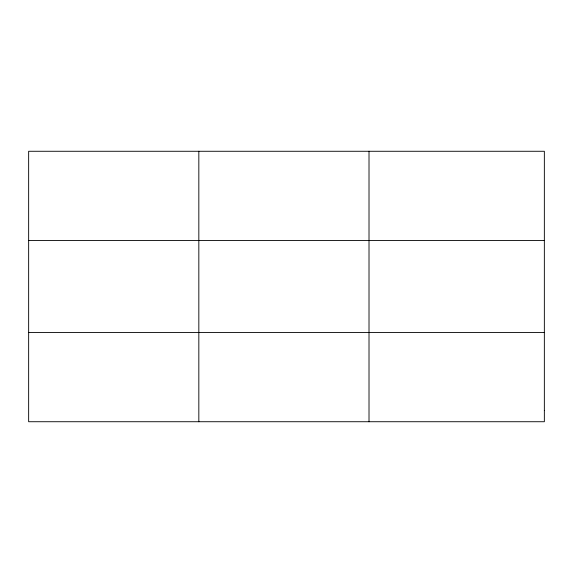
<?xml version="1.0" encoding="UTF-8"?>
<svg xmlns="http://www.w3.org/2000/svg" width="573" height="573" viewBox="0 0 573 573"><rect width="100%" height="100%" fill="white"/><g stroke="black" fill="none" stroke-linecap="round" stroke-linejoin="round"><path stroke-width="0.86" d="M198.831 421.728L198.831 151.272M369.012 421.728L369.012 151.272M28.65 240.524L544.35 240.524M28.65 332.476L544.35 332.476M544.35 410.576L544.35 421.728L28.65 421.728L28.65 151.272L544.35 151.272L544.35 410.576"/></g></svg>
